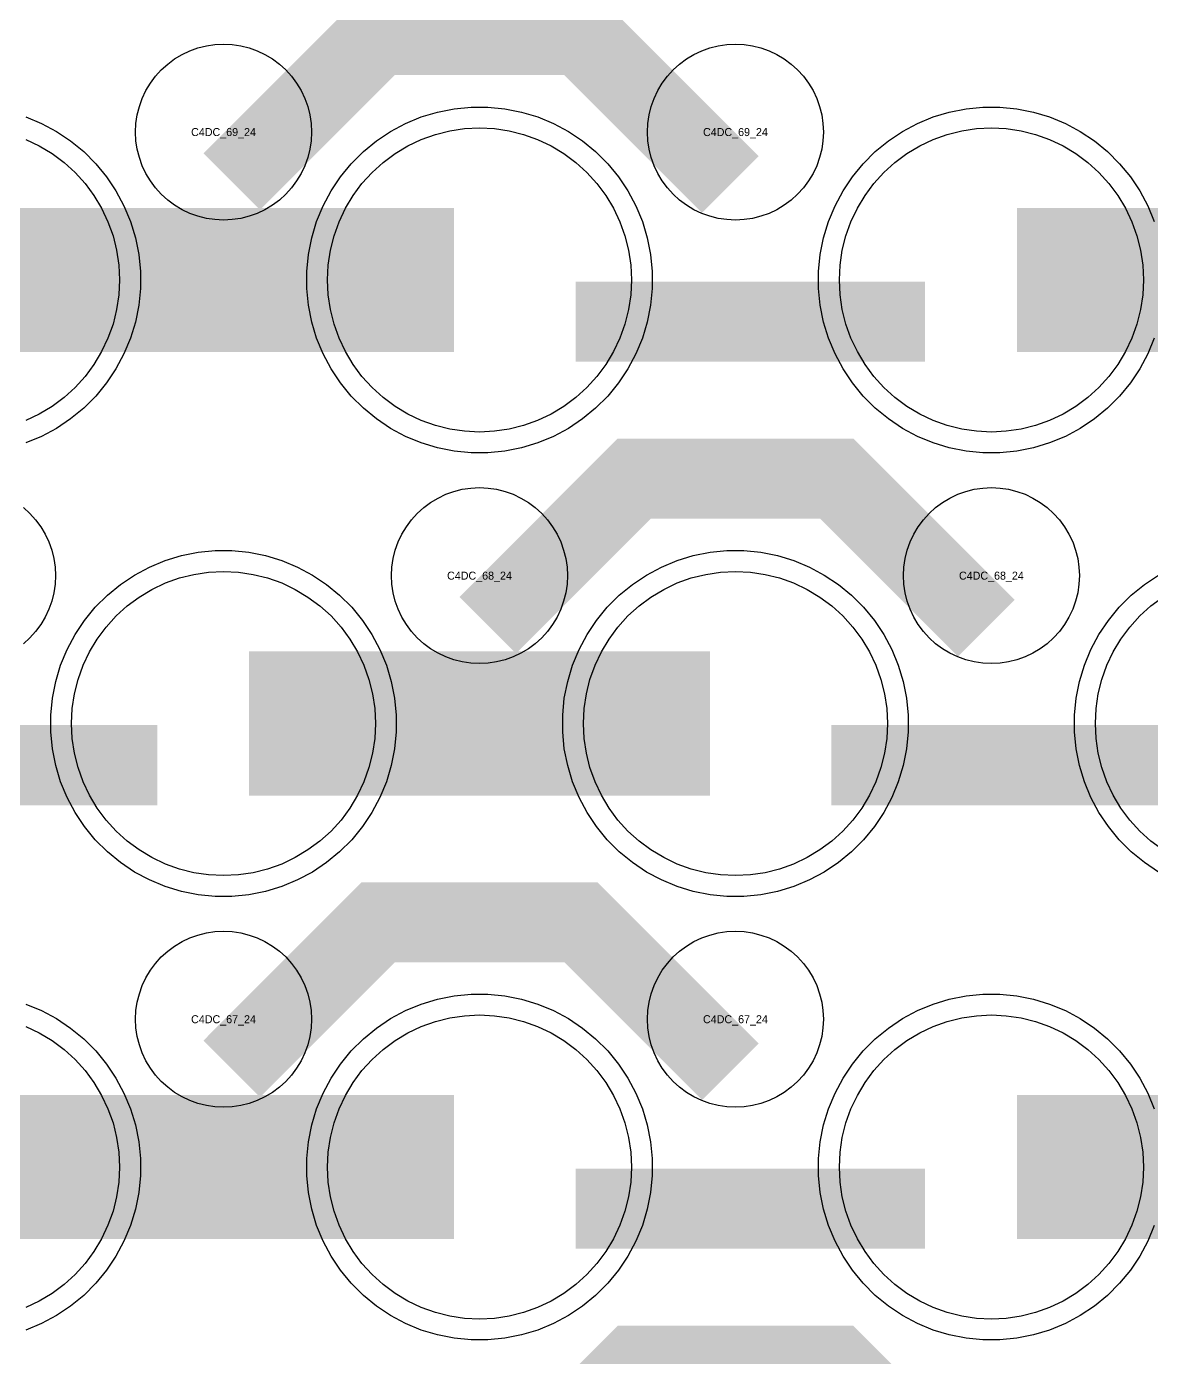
# Model space of a CAD drawing. Extents: x -11880 to 11880, y -14992 to 14992.
# Drawn here: x -4381.5 to -4030, y -5615.2 to -5199.5 of the extents above; entities that cross this region are included whole.
import ezdxf
from ezdxf.enums import TextEntityAlignment as Align

# ---------------------------------------------------------------- set-up
doc = ezdxf.new("R2010")
doc.units = 0
doc.header["$MEASUREMENT"] = 0
for name, color, linetype in [('GDS_775_DT_237', 138, 'CONTINUOUS'), ('RDL1_FS', 34, 'CONTINUOUS'), ('RDL_BS', 160, 'CONTINUOUS')]:
    doc.layers.add(name, color=color, linetype=linetype)

msp = doc.modelspace()

# ---------------------------------------------------------------- linework, layer by layer
at = {"layer": 'RDL1_FS'}
for points in [[(-4240, -5326.154), (-4244.657, -5325.925), (-4249.268, -5325.241), (-4253.791, -5324.109), (-4258.181, -5322.537), (-4262.395, -5320.545), (-4266.395, -5318.147), (-4270.14, -5315.369), (-4273.594, -5312.239), (-4276.724, -5308.785), (-4279.502, -5305.04), (-4281.9, -5301.04), (-4283.892, -5296.826), (-4285.464, -5292.436), (-4286.596, -5287.913), (-4287.28, -5283.302), (-4287.509, -5278.645), (-4287.28, -5273.988), (-4286.596, -5269.377), (-4285.464, -5264.854), (-4283.892, -5260.464), (-4281.9, -5256.25), (-4279.502, -5252.25), (-4276.724, -5248.505), (-4273.594, -5245.051), (-4270.14, -5241.921), (-4266.395, -5239.143), (-4262.395, -5236.745), (-4258.181, -5234.753), (-4253.791, -5233.181), (-4249.268, -5232.049), (-4244.657, -5231.365), (-4240, -5231.136), (-4235.343, -5231.365), (-4230.732, -5232.049), (-4226.209, -5233.181), (-4221.819, -5234.753), (-4217.605, -5236.745), (-4213.605, -5239.143), (-4209.86, -5241.921), (-4206.406, -5245.051), (-4203.276, -5248.505), (-4200.498, -5252.25), (-4198.1, -5256.25), (-4196.108, -5260.464), (-4194.536, -5264.854), (-4193.404, -5269.377), (-4192.72, -5273.988), (-4192.491, -5278.645), (-4192.72, -5283.302), (-4193.404, -5287.913), (-4194.536, -5292.436), (-4196.108, -5296.826), (-4198.1, -5301.04), (-4200.498, -5305.04), (-4203.276, -5308.785), (-4206.406, -5312.239), (-4209.86, -5315.369), (-4213.605, -5318.147), (-4217.605, -5320.545), (-4221.819, -5322.537), (-4226.209, -5324.109), (-4230.732, -5325.241), (-4235.343, -5325.925)], [(-4080, -5326.154), (-4084.657, -5325.925), (-4089.268, -5325.241), (-4093.791, -5324.109), (-4098.181, -5322.537), (-4102.395, -5320.545), (-4106.395, -5318.147), (-4110.14, -5315.369), (-4113.594, -5312.239), (-4116.724, -5308.785), (-4119.502, -5305.04), (-4121.9, -5301.04), (-4123.892, -5296.826), (-4125.464, -5292.436), (-4126.596, -5287.913), (-4127.28, -5283.302), (-4127.509, -5278.645), (-4127.28, -5273.988), (-4126.596, -5269.377), (-4125.464, -5264.854), (-4123.892, -5260.464), (-4121.9, -5256.25), (-4119.502, -5252.25), (-4116.724, -5248.505), (-4113.594, -5245.051), (-4110.14, -5241.921), (-4106.395, -5239.143), (-4102.395, -5236.745), (-4098.181, -5234.753), (-4093.791, -5233.181), (-4089.268, -5232.049), (-4084.657, -5231.365), (-4080, -5231.136), (-4075.343, -5231.365), (-4070.732, -5232.049), (-4066.209, -5233.181), (-4061.819, -5234.753), (-4057.605, -5236.745), (-4053.605, -5239.143), (-4049.86, -5241.921), (-4046.406, -5245.051), (-4043.276, -5248.505), (-4040.498, -5252.25), (-4038.1, -5256.25), (-4036.108, -5260.464), (-4034.536, -5264.854), (-4033.404, -5269.377), (-4032.72, -5273.988), (-4032.491, -5278.645), (-4032.72, -5283.302), (-4033.404, -5287.913), (-4034.536, -5292.436), (-4036.108, -5296.826), (-4038.1, -5301.04), (-4040.498, -5305.04), (-4043.276, -5308.785), (-4046.406, -5312.239), (-4049.86, -5315.369), (-4053.605, -5318.147), (-4057.605, -5320.545), (-4061.819, -5322.537), (-4066.209, -5324.109), (-4070.732, -5325.241), (-4075.343, -5325.925)]]:
    msp.add_lwpolyline(points, close=True, dxfattribs=at)
msp.add_lwpolyline([(-4381.819, -5234.753), (-4377.605, -5236.745), (-4373.605, -5239.143), (-4369.86, -5241.921), (-4366.406, -5245.051), (-4363.276, -5248.505), (-4360.498, -5252.25), (-4358.1, -5256.25), (-4356.108, -5260.464), (-4354.536, -5264.854), (-4353.404, -5269.377), (-4352.72, -5273.988), (-4352.491, -5278.645), (-4352.72, -5283.302), (-4353.404, -5287.913), (-4354.536, -5292.436), (-4356.108, -5296.826), (-4358.1, -5301.04), (-4360.498, -5305.04), (-4363.276, -5308.785), (-4366.406, -5312.239), (-4369.86, -5315.369), (-4373.605, -5318.147), (-4377.605, -5320.545), (-4381.819, -5322.537)], dxfattribs=at)
for points in [[(-4391.998, -5278.645, 45, 45, 0), (-4319.998, -5278.645, 45, 45, 0)], [(-4319.998, -5278.645, 45, 45, 0), (-4247.998, -5278.645, 45, 45, 0)], [(-4071.998, -5278.645, 45, 45, 0), (-3999.998, -5278.645, 45, 45, 0)]]:
    msp.add_lwpolyline(points, format="xyseb", dxfattribs=at)
at = {"layer": 'RDL1_FS', "color": 240, "true_color": 0xed1f24}
for points in [[(-4320, -5464.719), (-4324.657, -5464.49), (-4329.268, -5463.806), (-4333.791, -5462.674), (-4338.181, -5461.102), (-4342.395, -5459.11), (-4346.395, -5456.712), (-4350.14, -5453.934), (-4353.594, -5450.804), (-4356.724, -5447.35), (-4359.502, -5443.605), (-4361.9, -5439.605), (-4363.892, -5435.391), (-4365.464, -5431.001), (-4366.596, -5426.478), (-4367.28, -5421.867), (-4367.509, -5417.21), (-4367.28, -5412.553), (-4366.596, -5407.942), (-4365.464, -5403.419), (-4363.892, -5399.029), (-4361.9, -5394.815), (-4359.502, -5390.815), (-4356.724, -5387.07), (-4353.594, -5383.616), (-4350.14, -5380.486), (-4346.395, -5377.708), (-4342.395, -5375.31), (-4338.181, -5373.318), (-4333.791, -5371.746), (-4329.268, -5370.614), (-4324.657, -5369.93), (-4320, -5369.701), (-4315.343, -5369.93), (-4310.732, -5370.614), (-4306.209, -5371.746), (-4301.819, -5373.318), (-4297.605, -5375.31), (-4293.605, -5377.708), (-4289.86, -5380.486), (-4286.406, -5383.616), (-4283.276, -5387.07), (-4280.498, -5390.815), (-4278.1, -5394.815), (-4276.108, -5399.029), (-4274.536, -5403.419), (-4273.404, -5407.942), (-4272.72, -5412.553), (-4272.491, -5417.21), (-4272.72, -5421.867), (-4273.404, -5426.478), (-4274.536, -5431.001), (-4276.108, -5435.391), (-4278.1, -5439.605), (-4280.498, -5443.605), (-4283.276, -5447.35), (-4286.406, -5450.804), (-4289.86, -5453.934), (-4293.605, -5456.712), (-4297.605, -5459.11), (-4301.819, -5461.102), (-4306.209, -5462.674), (-4310.732, -5463.806), (-4315.343, -5464.49)], [(-4160, -5464.719), (-4164.657, -5464.49), (-4169.268, -5463.806), (-4173.791, -5462.674), (-4178.181, -5461.102), (-4182.395, -5459.11), (-4186.395, -5456.712), (-4190.14, -5453.934), (-4193.594, -5450.804), (-4196.724, -5447.35), (-4199.502, -5443.605), (-4201.9, -5439.605), (-4203.892, -5435.391), (-4205.464, -5431.001), (-4206.596, -5426.478), (-4207.28, -5421.867), (-4207.509, -5417.21), (-4207.28, -5412.553), (-4206.596, -5407.942), (-4205.464, -5403.419), (-4203.892, -5399.029), (-4201.9, -5394.815), (-4199.502, -5390.815), (-4196.724, -5387.07), (-4193.594, -5383.616), (-4190.14, -5380.486), (-4186.395, -5377.708), (-4182.395, -5375.31), (-4178.181, -5373.318), (-4173.791, -5371.746), (-4169.268, -5370.614), (-4164.657, -5369.93), (-4160, -5369.701), (-4155.343, -5369.93), (-4150.732, -5370.614), (-4146.209, -5371.746), (-4141.819, -5373.318), (-4137.605, -5375.31), (-4133.605, -5377.708), (-4129.86, -5380.486), (-4126.406, -5383.616), (-4123.276, -5387.07), (-4120.498, -5390.815), (-4118.1, -5394.815), (-4116.108, -5399.029), (-4114.536, -5403.419), (-4113.404, -5407.942), (-4112.72, -5412.553), (-4112.491, -5417.21), (-4112.72, -5421.867), (-4113.404, -5426.478), (-4114.536, -5431.001), (-4116.108, -5435.391), (-4118.1, -5439.605), (-4120.498, -5443.605), (-4123.276, -5447.35), (-4126.406, -5450.804), (-4129.86, -5453.934), (-4133.605, -5456.712), (-4137.605, -5459.11), (-4141.819, -5461.102), (-4146.209, -5462.674), (-4150.732, -5463.806), (-4155.343, -5464.49)], [(-4240, -5603.279), (-4244.657, -5603.05), (-4249.268, -5602.366), (-4253.791, -5601.234), (-4258.181, -5599.662), (-4262.395, -5597.67), (-4266.395, -5595.272), (-4270.14, -5592.494), (-4273.594, -5589.364), (-4276.724, -5585.91), (-4279.502, -5582.165), (-4281.9, -5578.165), (-4283.892, -5573.951), (-4285.464, -5569.561), (-4286.596, -5565.038), (-4287.28, -5560.427), (-4287.509, -5555.77), (-4287.28, -5551.113), (-4286.596, -5546.502), (-4285.464, -5541.979), (-4283.892, -5537.589), (-4281.9, -5533.375), (-4279.502, -5529.375), (-4276.724, -5525.63), (-4273.594, -5522.176), (-4270.14, -5519.046), (-4266.395, -5516.268), (-4262.395, -5513.87), (-4258.181, -5511.878), (-4253.791, -5510.306), (-4249.268, -5509.174), (-4244.657, -5508.49), (-4240, -5508.261), (-4235.343, -5508.49), (-4230.732, -5509.174), (-4226.209, -5510.306), (-4221.819, -5511.878), (-4217.605, -5513.87), (-4213.605, -5516.268), (-4209.86, -5519.046), (-4206.406, -5522.176), (-4203.276, -5525.63), (-4200.498, -5529.375), (-4198.1, -5533.375), (-4196.108, -5537.589), (-4194.536, -5541.979), (-4193.404, -5546.502), (-4192.72, -5551.113), (-4192.491, -5555.77), (-4192.72, -5560.427), (-4193.404, -5565.038), (-4194.536, -5569.561), (-4196.108, -5573.951), (-4198.1, -5578.165), (-4200.498, -5582.165), (-4203.276, -5585.91), (-4206.406, -5589.364), (-4209.86, -5592.494), (-4213.605, -5595.272), (-4217.605, -5597.67), (-4221.819, -5599.662), (-4226.209, -5601.234), (-4230.732, -5602.366), (-4235.343, -5603.05)], [(-4080, -5603.279), (-4084.657, -5603.05), (-4089.268, -5602.366), (-4093.791, -5601.234), (-4098.181, -5599.662), (-4102.395, -5597.67), (-4106.395, -5595.272), (-4110.14, -5592.494), (-4113.594, -5589.364), (-4116.724, -5585.91), (-4119.502, -5582.165), (-4121.9, -5578.165), (-4123.892, -5573.951), (-4125.464, -5569.561), (-4126.596, -5565.038), (-4127.28, -5560.427), (-4127.509, -5555.77), (-4127.28, -5551.113), (-4126.596, -5546.502), (-4125.464, -5541.979), (-4123.892, -5537.589), (-4121.9, -5533.375), (-4119.502, -5529.375), (-4116.724, -5525.63), (-4113.594, -5522.176), (-4110.14, -5519.046), (-4106.395, -5516.268), (-4102.395, -5513.87), (-4098.181, -5511.878), (-4093.791, -5510.306), (-4089.268, -5509.174), (-4084.657, -5508.49), (-4080, -5508.261), (-4075.343, -5508.49), (-4070.732, -5509.174), (-4066.209, -5510.306), (-4061.819, -5511.878), (-4057.605, -5513.87), (-4053.605, -5516.268), (-4049.86, -5519.046), (-4046.406, -5522.176), (-4043.276, -5525.63), (-4040.498, -5529.375), (-4038.1, -5533.375), (-4036.108, -5537.589), (-4034.536, -5541.979), (-4033.404, -5546.502), (-4032.72, -5551.113), (-4032.491, -5555.77), (-4032.72, -5560.427), (-4033.404, -5565.038), (-4034.536, -5569.561), (-4036.108, -5573.951), (-4038.1, -5578.165), (-4040.498, -5582.165), (-4043.276, -5585.91), (-4046.406, -5589.364), (-4049.86, -5592.494), (-4053.605, -5595.272), (-4057.605, -5597.67), (-4061.819, -5599.662), (-4066.209, -5601.234), (-4070.732, -5602.366), (-4075.343, -5603.05)]]:
    msp.add_lwpolyline(points, close=True, dxfattribs=at)
for points in [[(-4026.395, -5456.712), (-4030.14, -5453.934), (-4033.594, -5450.804), (-4036.724, -5447.35), (-4039.502, -5443.605), (-4041.9, -5439.605), (-4043.892, -5435.391), (-4045.464, -5431.001), (-4046.596, -5426.478), (-4047.28, -5421.867), (-4047.509, -5417.21), (-4047.28, -5412.553), (-4046.596, -5407.942), (-4045.464, -5403.419), (-4043.892, -5399.029), (-4041.9, -5394.815), (-4039.502, -5390.815), (-4036.724, -5387.07), (-4033.594, -5383.616), (-4030.14, -5380.486), (-4026.395, -5377.708)], [(-4381.819, -5511.878), (-4377.605, -5513.87), (-4373.605, -5516.268), (-4369.86, -5519.046), (-4366.406, -5522.176), (-4363.276, -5525.63), (-4360.498, -5529.375), (-4358.1, -5533.375), (-4356.108, -5537.589), (-4354.536, -5541.979), (-4353.404, -5546.502), (-4352.72, -5551.113), (-4352.491, -5555.77), (-4352.72, -5560.427), (-4353.404, -5565.038), (-4354.536, -5569.561), (-4356.108, -5573.951), (-4358.1, -5578.165), (-4360.498, -5582.165), (-4363.276, -5585.91), (-4366.406, -5589.364), (-4369.86, -5592.494), (-4373.605, -5595.272), (-4377.605, -5597.67), (-4381.819, -5599.662)]]:
    msp.add_lwpolyline(points, dxfattribs=at)
for points in [[(-4311.998, -5417.21, 45, 45, 0), (-4239.998, -5417.21, 45, 45, 0)], [(-4239.998, -5417.21, 45, 45, 0), (-4167.998, -5417.21, 45, 45, 0)], [(-4391.998, -5555.77, 45, 45, 0), (-4319.998, -5555.77, 45, 45, 0)], [(-4319.998, -5555.77, 45, 45, 0), (-4247.998, -5555.77, 45, 45, 0)], [(-4071.998, -5555.77, 45, 45, 0), (-3999.998, -5555.77, 45, 45, 0)]]:
    msp.add_lwpolyline(points, format="xyseb", dxfattribs=at)
at = {"layer": 'RDL_BS'}
for points in [[(-4317.438, -5247.959, 25, 25, 0), (-4271.623, -5202.144, 25, 25, 0), (-4238.07, -5202.144, 25, 25, 0)], [(-4161.599, -5248.858, 25, 25, 0), (-4208.313, -5202.144, 25, 25, 0), (-4238.071, -5202.144, 25, 25, 0)], [(-4209.984, -5291.658, 25, 25, 0), (-4100.719, -5291.658, 25, 25, 0)], [(-4237.438, -5386.524, 25, 25, 0), (-4191.623, -5340.709, 25, 25, 0), (-4158.07, -5340.709, 25, 25, 0)], [(-4081.599, -5387.423, 25, 25, 0), (-4128.313, -5340.709, 25, 25, 0), (-4158.071, -5340.709, 25, 25, 0)], [(-4317.438, -5525.084, 25, 25, 0), (-4271.623, -5479.269, 25, 25, 0), (-4238.07, -5479.269, 25, 25, 0)], [(-4161.599, -5525.983, 25, 25, 0), (-4208.313, -5479.269, 25, 25, 0), (-4238.071, -5479.269, 25, 25, 0)], [(-4237.438, -5663.649, 25, 25, 0), (-4191.623, -5617.834, 25, 25, 0), (-4158.07, -5617.834, 25, 25, 0)], [(-4081.599, -5664.548, 25, 25, 0), (-4128.313, -5617.834, 25, 25, 0), (-4158.071, -5617.834, 25, 25, 0)]]:
    msp.add_lwpolyline(points, format="xyseb", dxfattribs=at)
for points in [[(-4320, -5259.951), (-4322.693, -5259.819), (-4325.365, -5259.423), (-4327.984, -5258.766), (-4330.519, -5257.859), (-4332.956, -5256.707), (-4335.28, -5255.314), (-4337.443, -5253.711), (-4339.442, -5251.899), (-4341.254, -5249.9), (-4342.857, -5247.737), (-4344.25, -5245.413), (-4345.402, -5242.976), (-4346.309, -5240.441), (-4346.966, -5237.822), (-4347.362, -5235.15), (-4347.494, -5232.457), (-4347.362, -5229.764), (-4346.966, -5227.092), (-4346.309, -5224.473), (-4345.402, -5221.938), (-4344.25, -5219.501), (-4342.857, -5217.177), (-4341.254, -5215.014), (-4339.442, -5213.015), (-4337.443, -5211.203), (-4335.28, -5209.6), (-4332.956, -5208.207), (-4330.519, -5207.055), (-4327.984, -5206.148), (-4325.365, -5205.491), (-4322.693, -5205.095), (-4320, -5204.963), (-4317.307, -5205.095), (-4314.635, -5205.491), (-4312.016, -5206.148), (-4309.481, -5207.055), (-4307.044, -5208.207), (-4304.72, -5209.6), (-4302.557, -5211.203), (-4300.558, -5213.015), (-4298.746, -5215.014), (-4297.143, -5217.177), (-4295.75, -5219.501), (-4294.598, -5221.938), (-4293.691, -5224.473), (-4293.034, -5227.092), (-4292.638, -5229.764), (-4292.506, -5232.457), (-4292.638, -5235.15), (-4293.034, -5237.822), (-4293.691, -5240.441), (-4294.598, -5242.976), (-4295.75, -5245.413), (-4297.143, -5247.737), (-4298.746, -5249.9), (-4300.558, -5251.899), (-4302.557, -5253.711), (-4304.72, -5255.314), (-4307.044, -5256.707), (-4309.481, -5257.859), (-4312.016, -5258.766), (-4314.635, -5259.423), (-4317.307, -5259.819)], [(-4160, -5259.951), (-4162.693, -5259.819), (-4165.365, -5259.423), (-4167.984, -5258.766), (-4170.519, -5257.859), (-4172.956, -5256.707), (-4175.28, -5255.314), (-4177.443, -5253.711), (-4179.442, -5251.899), (-4181.254, -5249.9), (-4182.857, -5247.737), (-4184.25, -5245.413), (-4185.402, -5242.976), (-4186.309, -5240.441), (-4186.966, -5237.822), (-4187.362, -5235.15), (-4187.494, -5232.457), (-4187.362, -5229.764), (-4186.966, -5227.092), (-4186.309, -5224.473), (-4185.402, -5221.938), (-4184.25, -5219.501), (-4182.857, -5217.177), (-4181.254, -5215.014), (-4179.442, -5213.015), (-4177.443, -5211.203), (-4175.28, -5209.6), (-4172.956, -5208.207), (-4170.519, -5207.055), (-4167.984, -5206.148), (-4165.365, -5205.491), (-4162.693, -5205.095), (-4160, -5204.963), (-4157.307, -5205.095), (-4154.635, -5205.491), (-4152.016, -5206.148), (-4149.481, -5207.055), (-4147.044, -5208.207), (-4144.72, -5209.6), (-4142.557, -5211.203), (-4140.558, -5213.015), (-4138.746, -5215.014), (-4137.143, -5217.177), (-4135.75, -5219.501), (-4134.598, -5221.938), (-4133.691, -5224.473), (-4133.034, -5227.092), (-4132.638, -5229.764), (-4132.506, -5232.457), (-4132.638, -5235.15), (-4133.034, -5237.822), (-4133.691, -5240.441), (-4134.598, -5242.976), (-4135.75, -5245.413), (-4137.143, -5247.737), (-4138.746, -5249.9), (-4140.558, -5251.899), (-4142.557, -5253.711), (-4144.72, -5255.314), (-4147.044, -5256.707), (-4149.481, -5257.859), (-4152.016, -5258.766), (-4154.635, -5259.423), (-4157.307, -5259.819)], [(-4242.644, -5332.645), (-4247.938, -5332.128), (-4253.165, -5331.082), (-4258.205, -5329.551), (-4263.115, -5327.52), (-4267.777, -5325.028), (-4272.191, -5322.081), (-4276.292, -5318.719), (-4280.074, -5314.937), (-4283.436, -5310.836), (-4286.383, -5306.422), (-4288.875, -5301.76), (-4290.906, -5296.85), (-4292.437, -5291.81), (-4293.483, -5286.583), (-4294, -5281.289), (-4294, -5276.001), (-4293.483, -5270.707), (-4292.437, -5265.48), (-4290.906, -5260.44), (-4288.875, -5255.53), (-4286.383, -5250.868), (-4283.436, -5246.454), (-4280.074, -5242.353), (-4276.292, -5238.571), (-4272.191, -5235.209), (-4267.777, -5232.262), (-4263.115, -5229.77), (-4258.205, -5227.739), (-4253.165, -5226.208), (-4247.938, -5225.162), (-4242.644, -5224.645), (-4237.356, -5224.645), (-4232.062, -5225.162), (-4226.835, -5226.208), (-4221.795, -5227.739), (-4216.885, -5229.77), (-4212.223, -5232.262), (-4207.809, -5235.209), (-4203.708, -5238.571), (-4199.926, -5242.353), (-4196.564, -5246.454), (-4193.617, -5250.868), (-4191.125, -5255.53), (-4189.094, -5260.44), (-4187.563, -5265.48), (-4186.517, -5270.707), (-4186, -5276.001), (-4186, -5281.289), (-4186.517, -5286.583), (-4187.563, -5291.81), (-4189.094, -5296.85), (-4191.125, -5301.76), (-4193.617, -5306.422), (-4196.564, -5310.836), (-4199.926, -5314.937), (-4203.708, -5318.719), (-4207.809, -5322.081), (-4212.223, -5325.028), (-4216.885, -5327.52), (-4221.795, -5329.551), (-4226.835, -5331.082), (-4232.062, -5332.128), (-4237.356, -5332.645)], [(-4240, -5398.516), (-4242.693, -5398.384), (-4245.365, -5397.988), (-4247.984, -5397.331), (-4250.519, -5396.424), (-4252.956, -5395.272), (-4255.28, -5393.879), (-4257.443, -5392.276), (-4259.442, -5390.464), (-4261.254, -5388.465), (-4262.857, -5386.302), (-4264.25, -5383.978), (-4265.402, -5381.541), (-4266.309, -5379.006), (-4266.966, -5376.387), (-4267.362, -5373.715), (-4267.494, -5371.022), (-4267.362, -5368.329), (-4266.966, -5365.657), (-4266.309, -5363.038), (-4265.402, -5360.503), (-4264.25, -5358.066), (-4262.857, -5355.742), (-4261.254, -5353.579), (-4259.442, -5351.58), (-4257.443, -5349.768), (-4255.28, -5348.165), (-4252.956, -5346.772), (-4250.519, -5345.62), (-4247.984, -5344.713), (-4245.365, -5344.056), (-4242.693, -5343.66), (-4240, -5343.528), (-4237.307, -5343.66), (-4234.635, -5344.056), (-4232.016, -5344.713), (-4229.481, -5345.62), (-4227.044, -5346.772), (-4224.72, -5348.165), (-4222.557, -5349.768), (-4220.558, -5351.58), (-4218.746, -5353.579), (-4217.143, -5355.742), (-4215.75, -5358.066), (-4214.598, -5360.503), (-4213.691, -5363.038), (-4213.034, -5365.657), (-4212.638, -5368.329), (-4212.506, -5371.022), (-4212.638, -5373.715), (-4213.034, -5376.387), (-4213.691, -5379.006), (-4214.598, -5381.541), (-4215.75, -5383.978), (-4217.143, -5386.302), (-4218.746, -5388.465), (-4220.558, -5390.464), (-4222.557, -5392.276), (-4224.72, -5393.879), (-4227.044, -5395.272), (-4229.481, -5396.424), (-4232.016, -5397.331), (-4234.635, -5397.988), (-4237.307, -5398.384)], [(-4080, -5398.516), (-4082.693, -5398.384), (-4085.365, -5397.988), (-4087.984, -5397.331), (-4090.519, -5396.424), (-4092.956, -5395.272), (-4095.28, -5393.879), (-4097.443, -5392.276), (-4099.442, -5390.464), (-4101.254, -5388.465), (-4102.857, -5386.302), (-4104.25, -5383.978), (-4105.402, -5381.541), (-4106.309, -5379.006), (-4106.966, -5376.387), (-4107.362, -5373.715), (-4107.494, -5371.022), (-4107.362, -5368.329), (-4106.966, -5365.657), (-4106.309, -5363.038), (-4105.402, -5360.503), (-4104.25, -5358.066), (-4102.857, -5355.742), (-4101.254, -5353.579), (-4099.442, -5351.58), (-4097.443, -5349.768), (-4095.28, -5348.165), (-4092.956, -5346.772), (-4090.519, -5345.62), (-4087.984, -5344.713), (-4085.365, -5344.056), (-4082.693, -5343.66), (-4080, -5343.528), (-4077.307, -5343.66), (-4074.635, -5344.056), (-4072.016, -5344.713), (-4069.481, -5345.62), (-4067.044, -5346.772), (-4064.72, -5348.165), (-4062.557, -5349.768), (-4060.558, -5351.58), (-4058.746, -5353.579), (-4057.143, -5355.742), (-4055.75, -5358.066), (-4054.598, -5360.503), (-4053.691, -5363.038), (-4053.034, -5365.657), (-4052.638, -5368.329), (-4052.506, -5371.022), (-4052.638, -5373.715), (-4053.034, -5376.387), (-4053.691, -5379.006), (-4054.598, -5381.541), (-4055.75, -5383.978), (-4057.143, -5386.302), (-4058.746, -5388.465), (-4060.558, -5390.464), (-4062.557, -5392.276), (-4064.72, -5393.879), (-4067.044, -5395.272), (-4069.481, -5396.424), (-4072.016, -5397.331), (-4074.635, -5397.988), (-4077.307, -5398.384)], [(-4320, -5537.076), (-4322.693, -5536.944), (-4325.365, -5536.548), (-4327.984, -5535.891), (-4330.519, -5534.984), (-4332.956, -5533.832), (-4335.28, -5532.439), (-4337.443, -5530.836), (-4339.442, -5529.024), (-4341.254, -5527.025), (-4342.857, -5524.862), (-4344.25, -5522.538), (-4345.402, -5520.101), (-4346.309, -5517.566), (-4346.966, -5514.947), (-4347.362, -5512.275), (-4347.494, -5509.582), (-4347.362, -5506.889), (-4346.966, -5504.217), (-4346.309, -5501.598), (-4345.402, -5499.063), (-4344.25, -5496.626), (-4342.857, -5494.302), (-4341.254, -5492.139), (-4339.442, -5490.14), (-4337.443, -5488.328), (-4335.28, -5486.725), (-4332.956, -5485.332), (-4330.519, -5484.18), (-4327.984, -5483.273), (-4325.365, -5482.616), (-4322.693, -5482.22), (-4320, -5482.088), (-4317.307, -5482.22), (-4314.635, -5482.616), (-4312.016, -5483.273), (-4309.481, -5484.18), (-4307.044, -5485.332), (-4304.72, -5486.725), (-4302.557, -5488.328), (-4300.558, -5490.14), (-4298.746, -5492.139), (-4297.143, -5494.302), (-4295.75, -5496.626), (-4294.598, -5499.063), (-4293.691, -5501.598), (-4293.034, -5504.217), (-4292.638, -5506.889), (-4292.506, -5509.582), (-4292.638, -5512.275), (-4293.034, -5514.947), (-4293.691, -5517.566), (-4294.598, -5520.101), (-4295.75, -5522.538), (-4297.143, -5524.862), (-4298.746, -5527.025), (-4300.558, -5529.024), (-4302.557, -5530.836), (-4304.72, -5532.439), (-4307.044, -5533.832), (-4309.481, -5534.984), (-4312.016, -5535.891), (-4314.635, -5536.548), (-4317.307, -5536.944)], [(-4160, -5537.076), (-4162.693, -5536.944), (-4165.365, -5536.548), (-4167.984, -5535.891), (-4170.519, -5534.984), (-4172.956, -5533.832), (-4175.28, -5532.439), (-4177.443, -5530.836), (-4179.442, -5529.024), (-4181.254, -5527.025), (-4182.857, -5524.862), (-4184.25, -5522.538), (-4185.402, -5520.101), (-4186.309, -5517.566), (-4186.966, -5514.947), (-4187.362, -5512.275), (-4187.494, -5509.582), (-4187.362, -5506.889), (-4186.966, -5504.217), (-4186.309, -5501.598), (-4185.402, -5499.063), (-4184.25, -5496.626), (-4182.857, -5494.302), (-4181.254, -5492.139), (-4179.442, -5490.14), (-4177.443, -5488.328), (-4175.28, -5486.725), (-4172.956, -5485.332), (-4170.519, -5484.18), (-4167.984, -5483.273), (-4165.365, -5482.616), (-4162.693, -5482.22), (-4160, -5482.088), (-4157.307, -5482.22), (-4154.635, -5482.616), (-4152.016, -5483.273), (-4149.481, -5484.18), (-4147.044, -5485.332), (-4144.72, -5486.725), (-4142.557, -5488.328), (-4140.558, -5490.14), (-4138.746, -5492.139), (-4137.143, -5494.302), (-4135.75, -5496.626), (-4134.598, -5499.063), (-4133.691, -5501.598), (-4133.034, -5504.217), (-4132.638, -5506.889), (-4132.506, -5509.582), (-4132.638, -5512.275), (-4133.034, -5514.947), (-4133.691, -5517.566), (-4134.598, -5520.101), (-4135.75, -5522.538), (-4137.143, -5524.862), (-4138.746, -5527.025), (-4140.558, -5529.024), (-4142.557, -5530.836), (-4144.72, -5532.439), (-4147.044, -5533.832), (-4149.481, -5534.984), (-4152.016, -5535.891), (-4154.635, -5536.548), (-4157.307, -5536.944)]]:
    msp.add_lwpolyline(points, close=True, dxfattribs=at)
for points in [[(-4029.094, -5296.85), (-4031.125, -5301.76), (-4033.617, -5306.422), (-4036.564, -5310.836), (-4039.926, -5314.937), (-4043.708, -5318.719), (-4047.809, -5322.081), (-4052.223, -5325.028), (-4056.885, -5327.52), (-4061.795, -5329.551), (-4066.835, -5331.082), (-4072.062, -5332.128), (-4077.356, -5332.645), (-4082.644, -5332.645), (-4087.938, -5332.128), (-4093.165, -5331.082), (-4098.205, -5329.551), (-4103.115, -5327.52), (-4107.777, -5325.028), (-4112.191, -5322.081), (-4116.292, -5318.719), (-4120.074, -5314.937), (-4123.436, -5310.836), (-4126.383, -5306.422), (-4128.875, -5301.76), (-4130.906, -5296.85), (-4132.437, -5291.81), (-4133.483, -5286.583), (-4134, -5281.289), (-4134, -5276.001), (-4133.483, -5270.707), (-4132.437, -5265.48), (-4130.906, -5260.44), (-4128.875, -5255.53), (-4126.383, -5250.868), (-4123.436, -5246.454), (-4120.074, -5242.353), (-4116.292, -5238.571), (-4112.191, -5235.209), (-4107.777, -5232.262), (-4103.115, -5229.77), (-4098.205, -5227.739), (-4093.165, -5226.208), (-4087.938, -5225.162), (-4082.644, -5224.645), (-4077.356, -5224.645), (-4072.062, -5225.162), (-4066.835, -5226.208), (-4061.795, -5227.739), (-4056.885, -5229.77), (-4052.223, -5232.262), (-4047.809, -5235.209), (-4043.708, -5238.571), (-4039.926, -5242.353), (-4036.564, -5246.454), (-4033.617, -5250.868), (-4031.125, -5255.53), (-4029.094, -5260.44)], [(-4381.795, -5227.739), (-4376.885, -5229.77), (-4372.223, -5232.262), (-4367.809, -5235.209), (-4363.708, -5238.571), (-4359.926, -5242.353), (-4356.564, -5246.454), (-4353.617, -5250.868), (-4351.125, -5255.53), (-4349.094, -5260.44), (-4347.563, -5265.48), (-4346.517, -5270.707), (-4346, -5276.001), (-4346, -5281.289), (-4346.517, -5286.583), (-4347.563, -5291.81), (-4349.094, -5296.85), (-4351.125, -5301.76), (-4353.617, -5306.422), (-4356.564, -5310.836), (-4359.926, -5314.937), (-4363.708, -5318.719), (-4367.809, -5322.081), (-4372.223, -5325.028), (-4376.885, -5327.52), (-4381.795, -5329.551)], [(-4382.557, -5349.768), (-4380.558, -5351.58), (-4378.746, -5353.579), (-4377.143, -5355.742), (-4375.75, -5358.066), (-4374.598, -5360.503), (-4373.691, -5363.038), (-4373.034, -5365.657), (-4372.638, -5368.329), (-4372.506, -5371.022), (-4372.638, -5373.715), (-4373.034, -5376.387), (-4373.691, -5379.006), (-4374.598, -5381.541), (-4375.75, -5383.978), (-4377.143, -5386.302), (-4378.746, -5388.465), (-4380.558, -5390.464), (-4382.557, -5392.276)]]:
    msp.add_lwpolyline(points, dxfattribs=at)
at = {"layer": 'RDL_BS', "color": 240, "true_color": 0xed1f24}
for points in [[(-4322.644, -5471.21), (-4327.938, -5470.693), (-4333.165, -5469.647), (-4338.205, -5468.116), (-4343.115, -5466.085), (-4347.777, -5463.593), (-4352.191, -5460.646), (-4356.292, -5457.284), (-4360.074, -5453.502), (-4363.436, -5449.401), (-4366.383, -5444.987), (-4368.875, -5440.325), (-4370.906, -5435.415), (-4372.437, -5430.375), (-4373.483, -5425.148), (-4374, -5419.854), (-4374, -5414.566), (-4373.483, -5409.272), (-4372.437, -5404.045), (-4370.906, -5399.005), (-4368.875, -5394.095), (-4366.383, -5389.433), (-4363.436, -5385.019), (-4360.074, -5380.918), (-4356.292, -5377.136), (-4352.191, -5373.774), (-4347.777, -5370.827), (-4343.115, -5368.335), (-4338.205, -5366.304), (-4333.165, -5364.773), (-4327.938, -5363.727), (-4322.644, -5363.21), (-4317.356, -5363.21), (-4312.062, -5363.727), (-4306.835, -5364.773), (-4301.795, -5366.304), (-4296.885, -5368.335), (-4292.223, -5370.827), (-4287.809, -5373.774), (-4283.708, -5377.136), (-4279.926, -5380.918), (-4276.564, -5385.019), (-4273.617, -5389.433), (-4271.125, -5394.095), (-4269.094, -5399.005), (-4267.563, -5404.045), (-4266.517, -5409.272), (-4266, -5414.566), (-4266, -5419.854), (-4266.517, -5425.148), (-4267.563, -5430.375), (-4269.094, -5435.415), (-4271.125, -5440.325), (-4273.617, -5444.987), (-4276.564, -5449.401), (-4279.926, -5453.502), (-4283.708, -5457.284), (-4287.809, -5460.646), (-4292.223, -5463.593), (-4296.885, -5466.085), (-4301.795, -5468.116), (-4306.835, -5469.647), (-4312.062, -5470.693), (-4317.356, -5471.21)], [(-4162.644, -5471.21), (-4167.938, -5470.693), (-4173.165, -5469.647), (-4178.205, -5468.116), (-4183.115, -5466.085), (-4187.777, -5463.593), (-4192.191, -5460.646), (-4196.292, -5457.284), (-4200.074, -5453.502), (-4203.436, -5449.401), (-4206.383, -5444.987), (-4208.875, -5440.325), (-4210.906, -5435.415), (-4212.437, -5430.375), (-4213.483, -5425.148), (-4214, -5419.854), (-4214, -5414.566), (-4213.483, -5409.272), (-4212.437, -5404.045), (-4210.906, -5399.005), (-4208.875, -5394.095), (-4206.383, -5389.433), (-4203.436, -5385.019), (-4200.074, -5380.918), (-4196.292, -5377.136), (-4192.191, -5373.774), (-4187.777, -5370.827), (-4183.115, -5368.335), (-4178.205, -5366.304), (-4173.165, -5364.773), (-4167.938, -5363.727), (-4162.644, -5363.21), (-4157.356, -5363.21), (-4152.062, -5363.727), (-4146.835, -5364.773), (-4141.795, -5366.304), (-4136.885, -5368.335), (-4132.223, -5370.827), (-4127.809, -5373.774), (-4123.708, -5377.136), (-4119.926, -5380.918), (-4116.564, -5385.019), (-4113.617, -5389.433), (-4111.125, -5394.095), (-4109.094, -5399.005), (-4107.563, -5404.045), (-4106.517, -5409.272), (-4106, -5414.566), (-4106, -5419.854), (-4106.517, -5425.148), (-4107.563, -5430.375), (-4109.094, -5435.415), (-4111.125, -5440.325), (-4113.617, -5444.987), (-4116.564, -5449.401), (-4119.926, -5453.502), (-4123.708, -5457.284), (-4127.809, -5460.646), (-4132.223, -5463.593), (-4136.885, -5466.085), (-4141.795, -5468.116), (-4146.835, -5469.647), (-4152.062, -5470.693), (-4157.356, -5471.21)], [(-4242.644, -5609.77), (-4247.938, -5609.253), (-4253.165, -5608.207), (-4258.205, -5606.676), (-4263.115, -5604.645), (-4267.777, -5602.153), (-4272.191, -5599.206), (-4276.292, -5595.844), (-4280.074, -5592.062), (-4283.436, -5587.961), (-4286.383, -5583.547), (-4288.875, -5578.885), (-4290.906, -5573.975), (-4292.437, -5568.935), (-4293.483, -5563.708), (-4294, -5558.414), (-4294, -5553.126), (-4293.483, -5547.832), (-4292.437, -5542.605), (-4290.906, -5537.565), (-4288.875, -5532.655), (-4286.383, -5527.993), (-4283.436, -5523.579), (-4280.074, -5519.478), (-4276.292, -5515.696), (-4272.191, -5512.334), (-4267.777, -5509.387), (-4263.115, -5506.895), (-4258.205, -5504.864), (-4253.165, -5503.333), (-4247.938, -5502.287), (-4242.644, -5501.77), (-4237.356, -5501.77), (-4232.062, -5502.287), (-4226.835, -5503.333), (-4221.795, -5504.864), (-4216.885, -5506.895), (-4212.223, -5509.387), (-4207.809, -5512.334), (-4203.708, -5515.696), (-4199.926, -5519.478), (-4196.564, -5523.579), (-4193.617, -5527.993), (-4191.125, -5532.655), (-4189.094, -5537.565), (-4187.563, -5542.605), (-4186.517, -5547.832), (-4186, -5553.126), (-4186, -5558.414), (-4186.517, -5563.708), (-4187.563, -5568.935), (-4189.094, -5573.975), (-4191.125, -5578.885), (-4193.617, -5583.547), (-4196.564, -5587.961), (-4199.926, -5592.062), (-4203.708, -5595.844), (-4207.809, -5599.206), (-4212.223, -5602.153), (-4216.885, -5604.645), (-4221.795, -5606.676), (-4226.835, -5608.207), (-4232.062, -5609.253), (-4237.356, -5609.77)]]:
    msp.add_lwpolyline(points, close=True, dxfattribs=at)
for points in [[(-4027.777, -5463.593), (-4032.191, -5460.646), (-4036.292, -5457.284), (-4040.074, -5453.502), (-4043.436, -5449.401), (-4046.383, -5444.987), (-4048.875, -5440.325), (-4050.906, -5435.415), (-4052.437, -5430.375), (-4053.483, -5425.148), (-4054, -5419.854), (-4054, -5414.566), (-4053.483, -5409.272), (-4052.437, -5404.045), (-4050.906, -5399.005), (-4048.875, -5394.095), (-4046.383, -5389.433), (-4043.436, -5385.019), (-4040.074, -5380.918), (-4036.292, -5377.136), (-4032.191, -5373.774), (-4027.777, -5370.827)], [(-4029.094, -5573.975), (-4031.125, -5578.885), (-4033.617, -5583.547), (-4036.564, -5587.961), (-4039.926, -5592.062), (-4043.708, -5595.844), (-4047.809, -5599.206), (-4052.223, -5602.153), (-4056.885, -5604.645), (-4061.795, -5606.676), (-4066.835, -5608.207), (-4072.062, -5609.253), (-4077.356, -5609.77), (-4082.644, -5609.77), (-4087.938, -5609.253), (-4093.165, -5608.207), (-4098.205, -5606.676), (-4103.115, -5604.645), (-4107.777, -5602.153), (-4112.191, -5599.206), (-4116.292, -5595.844), (-4120.074, -5592.062), (-4123.436, -5587.961), (-4126.383, -5583.547), (-4128.875, -5578.885), (-4130.906, -5573.975), (-4132.437, -5568.935), (-4133.483, -5563.708), (-4134, -5558.414), (-4134, -5553.126), (-4133.483, -5547.832), (-4132.437, -5542.605), (-4130.906, -5537.565), (-4128.875, -5532.655), (-4126.383, -5527.993), (-4123.436, -5523.579), (-4120.074, -5519.478), (-4116.292, -5515.696), (-4112.191, -5512.334), (-4107.777, -5509.387), (-4103.115, -5506.895), (-4098.205, -5504.864), (-4093.165, -5503.333), (-4087.938, -5502.287), (-4082.644, -5501.77), (-4077.356, -5501.77), (-4072.062, -5502.287), (-4066.835, -5503.333), (-4061.795, -5504.864), (-4056.885, -5506.895), (-4052.223, -5509.387), (-4047.809, -5512.334), (-4043.708, -5515.696), (-4039.926, -5519.478), (-4036.564, -5523.579), (-4033.617, -5527.993), (-4031.125, -5532.655), (-4029.094, -5537.565)], [(-4381.795, -5504.864), (-4376.885, -5506.895), (-4372.223, -5509.387), (-4367.809, -5512.334), (-4363.708, -5515.696), (-4359.926, -5519.478), (-4356.564, -5523.579), (-4353.617, -5527.993), (-4351.125, -5532.655), (-4349.094, -5537.565), (-4347.563, -5542.605), (-4346.517, -5547.832), (-4346, -5553.126), (-4346, -5558.414), (-4346.517, -5563.708), (-4347.563, -5568.935), (-4349.094, -5573.975), (-4351.125, -5578.885), (-4353.617, -5583.547), (-4356.564, -5587.961), (-4359.926, -5592.062), (-4363.708, -5595.844), (-4367.809, -5599.206), (-4372.223, -5602.153), (-4376.885, -5604.645), (-4381.795, -5606.676)]]:
    msp.add_lwpolyline(points, dxfattribs=at)
for points in [[(-4449.984, -5430.223, 25, 25, 0), (-4340.719, -5430.223, 25, 25, 0)], [(-4129.984, -5430.223, 25, 25, 0), (-4020.719, -5430.223, 25, 25, 0)], [(-4209.984, -5568.783, 25, 25, 0), (-4100.719, -5568.783, 25, 25, 0)]]:
    msp.add_lwpolyline(points, format="xyseb", dxfattribs=at)

# ---------------------------------------------------------------- texts
at = {"layer": 'GDS_775_DT_237'}
for s, p in [('C4DC_69_24', (-4320, -5232.457)), ('C4DC_69_24', (-4320, -5232.457)), ('C4DC_69_24', (-4160, -5232.457)), ('C4DC_69_24', (-4160, -5232.457)), ('C4DC_68_24', (-4240, -5371.022)), ('C4DC_68_24', (-4240, -5371.022)), ('C4DC_68_24', (-4080, -5371.022)), ('C4DC_68_24', (-4080, -5371.022)), ('C4DC_67_24', (-4320, -5509.582)), ('C4DC_67_24', (-4320, -5509.582)), ('C4DC_67_24', (-4160, -5509.582)), ('C4DC_67_24', (-4160, -5509.582))]:
    msp.add_text(s, height=2.5, dxfattribs=at).set_placement(p, align=Align.MIDDLE_CENTER)

doc.saveas('drawing.dxf')
